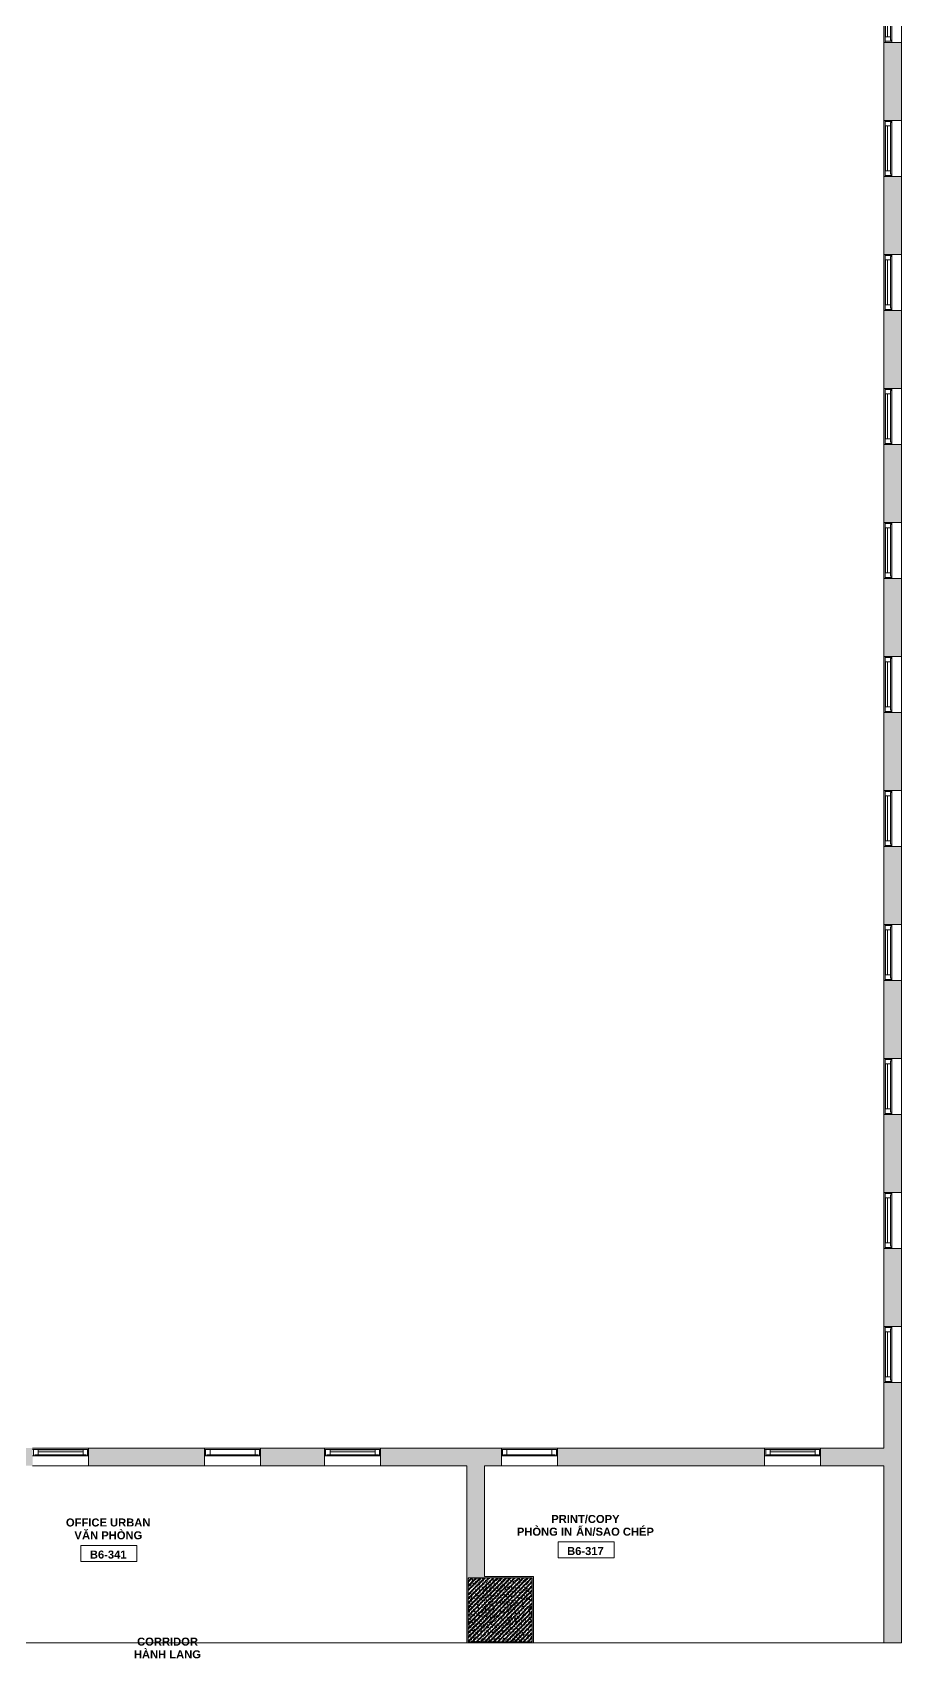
# Model space of a CAD drawing. Header units: millimetres. Extents: x -31340 to 17660, y 19597 to 75297.
# Drawn here: x -16035 to -5175, y 33338 to 53661 of the extents above; entities that cross this region are included whole.
import ezdxf

# ---------------------------------------------------------------- set-up
doc = ezdxf.new("R2010")
doc.units = ezdxf.units.MM
doc.linetypes.add('Dash', pattern=[6.35, 3.175, -3.175])
for name, color, linetype, lineweight in [('A-AREA-IDEN', 2, 'Continuous', 9), ('A-FLOR', 192, 'Continuous', 5), ('A-GLAZ', 151, 'Continuous', 5), ('A-GLAZ-HDLN', 1, 'Dash', 5), ('A-WALL', 113, 'Continuous', 5), ('A-WALL-PATT', 111, 'Continuous', 5), ('S-COLS', 52, 'Continuous', 5)]:
    doc.layers.add(name, color=color, linetype=linetype, lineweight=lineweight)
doc.styles.add('Arial_B', font='arialbd.ttf', dxfattribs={"height": 100})
doc.styles.add('Arial_B_1', font='arialbd.ttf', dxfattribs={"height": 100})

# ---------------------------------------------------------------- blocks, each defined once
blk = doc.blocks.new('VGU_CLUSTER_W1A - W2A - W3A - W4 - W5C - W6 - VGU_CLUSTER_W1A-8565238-3rd Traffic Floor Plan - Pedestrian')
at = {"layer": 'A-GLAZ', "lineweight": 9}
for p, q in [((-350, -12), (-337, -12)), ((-337, -95), (-350, -95)), ((-337, -12), (-322, -12)), ((-337, -95), (-337, -12)), ((-337, -12), (-337, -95)), ((-281, -95), (-337, -95)), ((-322, -12), (-322, -28)), ((-322, -28), (-281, -28)), ((-281, -28), (-281, -95)), ((-281, -88), (-281, -63)), ((-281, -63), (281, -63)), ((281, -88), (-281, -88)), ((281, -28), (322, -28)), ((281, -95), (281, -28)), ((281, -63), (281, -88)), ((337, -95), (281, -95)), ((322, -12), (337, -12)), ((322, -28), (322, -12)), ((337, -12), (337, -95)), ((337, -12), (350, -12)), ((337, -95), (337, -12)), ((350, -95), (337, -95))]:
    blk.add_line(p, q, dxfattribs=at)
at = {"layer": 'A-GLAZ'}
for p, q in [((-322, -12), (322, -12)), ((-281, -28), (281, -28)), ((281, -95), (-281, -95))]:
    blk.add_line(p, q, dxfattribs=at)
at = {"layer": 'A-GLAZ-HDLN'}
for p in [(-13, -12), (13, -12)]:
    blk.add_line(p, (0, -12), dxfattribs=at)
blk = doc.blocks.new('VGU_CLUSTER_W1C - W2C - VGU_CLUSTER_W1C-8570440-3rd Traffic Floor Plan - Pedestrian')
at = {"layer": 'A-GLAZ', "lineweight": 9}
for p, q in [((-350, -12), (-337, -12)), ((-337, -95), (-350, -95)), ((-337, -12), (-322, -12)), ((-337, -95), (-337, -12)), ((-337, -12), (-337, -95)), ((-281, -95), (-337, -95)), ((-322, -12), (-322, -28)), ((-322, -28), (-281, -28)), ((-311, -21), (-251, -21)), ((-311, -28), (-311, -21)), ((-281, -28), (-311, -28)), ((-251, -21), (-251, -28)), ((251, -21), (311, -21)), ((251, -28), (251, -21)), ((281, -28), (322, -28)), ((311, -28), (281, -28)), ((337, -95), (281, -95)), ((311, -21), (311, -28)), ((322, -12), (337, -12)), ((322, -28), (322, -12)), ((337, -12), (337, -95)), ((337, -12), (350, -12)), ((337, -95), (337, -12)), ((350, -95), (337, -95))]:
    blk.add_line(p, q, dxfattribs=at)
at = {"layer": 'A-GLAZ'}
for p, q in [((-322, -12), (322, -12)), ((-281, -28), (281, -28)), ((-281, -28), (-281, -95)), ((281, -95), (-281, -95)), ((-251, -21), (251, -21)), ((281, -28), (281, -95))]:
    blk.add_line(p, q, dxfattribs=at)
blk = doc.blocks.new('Room Tag - Room Tag-8377849-3rd Traffic Floor Plan - Pedestrian')
at = {"layer": 'A-AREA-IDEN'}
for p, q in [((-7, -0.80625), (-7, -4.80625)), ((-7, -0.80625), (7, -0.80625)), ((7, -0.80625), (7, -4.80625)), ((-7, -4.80625), (7, -4.80625))]:
    blk.add_line(p, q, dxfattribs=at)

msp = doc.modelspace()

# ---------------------------------------------------------------- hatches: boundary and pattern name
at = {"layer": 'A-WALL-PATT'}
h = msp.add_hatch(color=256, dxfattribs=at)
h.paths.add_polyline_path([(-5175, 35747), (-5175, 36788), (-5395, 36788), (-5395, 35747)])
h.paths.add_polyline_path([(-5175, 37488), (-5175, 38463), (-5395, 38463), (-5395, 37488)])
h.paths.add_polyline_path([(-5175, 39163), (-5175, 40138), (-5395, 40138), (-5395, 39163)])
h.paths.add_polyline_path([(-5175, 40838), (-5175, 41813), (-5395, 41813), (-5395, 40838)])
h.paths.add_polyline_path([(-5175, 42513), (-5175, 43488), (-5395, 43488), (-5395, 42513)])
h.paths.add_polyline_path([(-5395, 44188), (-5175, 44188), (-5175, 45163), (-5395, 45163), (-5395, 44417)])
h.paths.add_polyline_path([(-5395, 45863), (-5175, 45863), (-5175, 46838), (-5395, 46838), (-5395, 46762)])
h.paths.add_polyline_path([(-5395, 47538), (-5175, 47538), (-5175, 48513), (-5395, 48513), (-5395, 47935)])
h.paths.add_polyline_path([(-5395, 49213), (-5175, 49213), (-5175, 50188), (-5395, 50188)])
h.paths.add_polyline_path([(-5175, 50888), (-5175, 51863), (-5395, 51863), (-5395, 50888)])
h.paths.add_polyline_path([(-5175, 52563), (-5175, 53538), (-5395, 53538), (-5395, 52563)])
h.paths.add_polyline_path([(-5175, 54238), (-5175, 55623), (-5395, 55623), (-5395, 54238)])
h.paths.add_polyline_path([(-5175, 56323), (-5175, 57623), (-5395, 57623), (-5395, 56323)])
h.paths.add_polyline_path([(-5395, 58323), (-5175, 58323), (-5175, 62182), (-5395, 62182), (-5395, 58490)])
h = msp.add_hatch(color=256, dxfattribs=at)
h.paths.add_polyline_path([(-5661, 35747), (-5395, 35747), (-5395, 35967), (-6185, 35967), (-6185, 35747)])
h.paths.add_polyline_path([(-21905, 35747), (-21385, 35747), (-21385, 35967), (-24090, 35967), (-24090, 35747), (-22990, 35747)])
h.paths.add_polyline_path([(-6885, 35747), (-6885, 35967), (-9475, 35967), (-9475, 35747), (-7974, 35747)])
h.paths.add_polyline_path([(-10175, 35747), (-10175, 35967), (-11685, 35967), (-11685, 35747), (-10286, 35747)])
h.paths.add_polyline_path([(-20685, 35747), (-19835, 35747), (-19835, 35967), (-20685, 35967)])
h.paths.add_polyline_path([(-12599, 35747), (-12385, 35747), (-12385, 35967), (-13185, 35967), (-13185, 35747)])
h.paths.add_polyline_path([(-18135, 35747), (-17035, 35747), (-17035, 35967), (-18135, 35967)])
h.paths.add_polyline_path([(-19135, 35747), (-18835, 35747), (-18835, 35967), (-19135, 35967)])
h.paths.add_polyline_path([(-16335, 35747), (-16035, 35747), (-16035, 35967), (-16335, 35967)])
h.paths.add_polyline_path([(-15335, 35747), (-13885, 35747), (-13885, 35967), (-15335, 35967)])
for points in [[(-10605, 34362), (-10385, 34362), (-10385, 35747), (-10605, 35747), (-10605, 35035)], [(-5395, 33532), (-5175, 33532), (-5175, 35747), (-5395, 35747), (-5395, 35035)], [(-10605, 34347), (-9775, 34347), (-9775, 34362), (-10605, 34362)], [(-10590, 33532), (-10590, 34347), (-10605, 34347), (-10605, 33532)], [(-9775, 33532), (-9775, 34347), (-9790, 34347), (-9790, 33532)], [(-10286, 33532), (-9790, 33532), (-9790, 33547), (-10590, 33547), (-10590, 33532)]]:
    msp.add_hatch(color=256, dxfattribs=at).paths.add_polyline_path(points)
at = {"layer": 'S-COLS'}
h = msp.add_hatch(dxfattribs=at)
h.set_pattern_fill('FP_1', color=256, style=0, pattern_type=2)
h.set_pattern_definition([(50, (0, 0), (63.7639, -5.57885), [6.668, -73.343]), (355, (0, 0), (-12.33488, 66.86951), [5.334, -58.674]), (100.451, (5.314, -0.465), (51.43036, 61.29098), [5.667, -62.332]), (46.184, (0, 17.78), (94.87722, -14.71484), [10.001, -110.014]), (96.636, (7.91, 16.55), (83.09115, 86.5993), [8.5, -93.497]), (351.184, (0, 17.78), (83.09204, 86.59928), [8.001, -88.011]), (21, (8.89, 13.335), (53.06449, -35.79273), [6.667, -73.342]), (326, (8.89, 13.335), (21.63066, 64.46546), [5.334, -58.674]), (71.451, (13.31, 10.35), (74.69646, 28.67237), [5.667, -62.332]), (37.5, (0, 0), (1.080413, 29.594271), [1.676, -56.286, 1.676, -57.887, -58.896]), (37.5, (0, 0), (1.080413, 29.594271), [-117.526, 1.676, -57.22]), (7.5, (0, 0), (23.386368, 35.063507), [1.676, -32.283, 1.676, -54.953, -22.447]), (7.5, (0, 0), (23.386368, 35.063507), [-90.589, 1.676, -20.771]), (327.5, (-19.825, 0), (47.456567, -2.005468), [1.676, -20.549, 1.676, -67.666, -92.011]), (327.5, (-19.825, 0), (47.456567, -2.005468), [-91.567, 1.676, -90.335]), (317.5, (-28.715, 0), (51.844948, 8.89904), [1.676, -27.216, 1.676, -44.374, -65.342]), (317.5, (-28.715, 0), (51.844948, 8.89904), [-74.943, 1.676, -63.665]), (45, (0, 0), (-26.71591, 26.71591), []), (45, (0, 10.89), (-26.71591, 26.71591), [])])
h.paths.add_polyline_path([(-10286, 33547), (-9790, 33547), (-9790, 34347), (-10590, 34347), (-10590, 33547)])

# ---------------------------------------------------------------- linework, layer by layer
at = {"layer": 'A-FLOR'}
for p, q in [((-10605, 33532), (-16475, 33532)), ((-5395, 33532), (-9775, 33532))]:
    msp.add_line(p, q, dxfattribs=at)
at = {"layer": 'A-WALL'}
for p, q in [((-5395, 53538), (-5395, 54238)), ((-5175, 54238), (-5175, 53538)), ((-5395, 51863), (-5395, 52563)), ((-5175, 52563), (-5175, 51863)), ((-5395, 50188), (-5395, 50888)), ((-5175, 50888), (-5175, 50188)), ((-5395, 48513), (-5395, 49213)), ((-5175, 49213), (-5175, 48513)), ((-5395, 46838), (-5395, 47538)), ((-5175, 47538), (-5175, 46838)), ((-5395, 45163), (-5395, 45863)), ((-5175, 45863), (-5175, 45163)), ((-5395, 43488), (-5395, 44188)), ((-5175, 44188), (-5175, 43488)), ((-5395, 41813), (-5395, 42513)), ((-5175, 42513), (-5175, 41813)), ((-5395, 40138), (-5395, 40838)), ((-5175, 40838), (-5175, 40138)), ((-5395, 38463), (-5395, 39163)), ((-5175, 39163), (-5175, 38463)), ((-5395, 36788), (-5395, 37488)), ((-5175, 37488), (-5175, 36788)), ((-16035, 35967), (-15335, 35967)), ((-13885, 35967), (-13185, 35967)), ((-12385, 35967), (-11685, 35967)), ((-10175, 35967), (-9475, 35967)), ((-6885, 35967), (-6185, 35967)), ((-15335, 35747), (-16035, 35747)), ((-13185, 35747), (-13885, 35747)), ((-11685, 35747), (-12385, 35747)), ((-9475, 35747), (-10175, 35747)), ((-6185, 35747), (-6885, 35747))]:
    msp.add_line(p, q, dxfattribs=at)
at = {"layer": 'A-WALL', "lineweight": 15}
for p, q in [((-5395, 53538), (-5395, 52563)), ((-5175, 53538), (-5395, 53538)), ((-5175, 52563), (-5175, 53538)), ((-5395, 52563), (-5175, 52563)), ((-5395, 51863), (-5395, 50888)), ((-5175, 51863), (-5395, 51863)), ((-5175, 50888), (-5175, 51863)), ((-5395, 50888), (-5175, 50888)), ((-5395, 50188), (-5395, 49213)), ((-5175, 50188), (-5395, 50188)), ((-5175, 49213), (-5175, 50188)), ((-5395, 49213), (-5175, 49213)), ((-5395, 48513), (-5395, 47538)), ((-5175, 48513), (-5395, 48513)), ((-5175, 47538), (-5175, 48513)), ((-5395, 47538), (-5175, 47538)), ((-5395, 46838), (-5395, 45863)), ((-5175, 46838), (-5395, 46838)), ((-5175, 45863), (-5175, 46838)), ((-5395, 45863), (-5175, 45863)), ((-5395, 45163), (-5395, 44188)), ((-5175, 45163), (-5395, 45163)), ((-5175, 44188), (-5175, 45163)), ((-5395, 44188), (-5175, 44188)), ((-5395, 43488), (-5395, 42513)), ((-5175, 43488), (-5395, 43488)), ((-5175, 42513), (-5175, 43488)), ((-5395, 42513), (-5175, 42513)), ((-5395, 41813), (-5395, 40838)), ((-5175, 41813), (-5395, 41813)), ((-5175, 40838), (-5175, 41813)), ((-5395, 40838), (-5175, 40838)), ((-5395, 40138), (-5395, 39163)), ((-5175, 40138), (-5395, 40138)), ((-5175, 39163), (-5175, 40138)), ((-5395, 39163), (-5175, 39163)), ((-5395, 38463), (-5395, 37488)), ((-5175, 38463), (-5395, 38463)), ((-5175, 37488), (-5175, 38463)), ((-5395, 37488), (-5175, 37488)), ((-5395, 36788), (-5395, 35967)), ((-5175, 36788), (-5395, 36788)), ((-5175, 33532), (-5175, 36788)), ((-13885, 35967), (-15335, 35967)), ((-15335, 35967), (-15335, 35747)), ((-13885, 35747), (-13885, 35967)), ((-12385, 35967), (-13185, 35967)), ((-13185, 35967), (-13185, 35747)), ((-12385, 35747), (-12385, 35967)), ((-10175, 35967), (-11685, 35967)), ((-11685, 35967), (-11685, 35747)), ((-10175, 35747), (-10175, 35967)), ((-6885, 35967), (-9475, 35967)), ((-9475, 35967), (-9475, 35747)), ((-6885, 35747), (-6885, 35967)), ((-5395, 35967), (-6185, 35967)), ((-6185, 35967), (-6185, 35747)), ((-15335, 35747), (-13885, 35747)), ((-13185, 35747), (-12385, 35747)), ((-11685, 35747), (-10605, 35747)), ((-10605, 35747), (-10605, 33532)), ((-10385, 35747), (-10175, 35747)), ((-10385, 34362), (-10385, 35747)), ((-9475, 35747), (-6885, 35747)), ((-6185, 35747), (-5395, 35747)), ((-5395, 35747), (-5395, 33532)), ((-10590, 34347), (-9790, 34347)), ((-10590, 33547), (-10590, 34347)), ((-9775, 34362), (-10385, 34362)), ((-9790, 34347), (-9790, 33547)), ((-9775, 33532), (-9775, 34362)), ((-9790, 33547), (-10590, 33547)), ((-10605, 33532), (-9775, 33532)), ((-5395, 33532), (-5175, 33532))]:
    msp.add_line(p, q, dxfattribs=at)
at = {"layer": 'S-COLS', "lineweight": 15}
for p, q in [((-9790, 34347), (-10590, 34347)), ((-10590, 34347), (-10590, 33547)), ((-9790, 33547), (-9790, 34347)), ((-10590, 33547), (-9790, 33547))]:
    msp.add_line(p, q, dxfattribs=at)

# ---------------------------------------------------------------- block references
at = {"layer": 'A-AREA-IDEN', "xscale": 49.99999999999998, "yscale": 49.99999999999998, "zscale": 49.99999999999998}
for p in [(-9115, 34835), (-15080, 34790)]:
    msp.add_blockref('Room Tag - Room Tag-8377849-3rd Traffic Floor Plan - Pedestrian', p, dxfattribs=at)
at = {"layer": 'A-GLAZ'}
for name, p, rotation in [('VGU_CLUSTER_W1A - W2A - W3A - W4 - W5C - W6 - VGU_CLUSTER_W1A-8565238-3rd Traffic Floor Plan - Pedestrian', (-5285, 53888), 269.9999999999999), ('VGU_CLUSTER_W1A - W2A - W3A - W4 - W5C - W6 - VGU_CLUSTER_W1A-8565238-3rd Traffic Floor Plan - Pedestrian', (-5285, 52213), 269.9999999999999), ('VGU_CLUSTER_W1A - W2A - W3A - W4 - W5C - W6 - VGU_CLUSTER_W1A-8565238-3rd Traffic Floor Plan - Pedestrian', (-5285, 50538), 269.9999999999999), ('VGU_CLUSTER_W1A - W2A - W3A - W4 - W5C - W6 - VGU_CLUSTER_W1A-8565238-3rd Traffic Floor Plan - Pedestrian', (-5285, 48863), 269.9999999999999), ('VGU_CLUSTER_W1A - W2A - W3A - W4 - W5C - W6 - VGU_CLUSTER_W1A-8565238-3rd Traffic Floor Plan - Pedestrian', (-5285, 47188), 269.9999999999999), ('VGU_CLUSTER_W1A - W2A - W3A - W4 - W5C - W6 - VGU_CLUSTER_W1A-8565238-3rd Traffic Floor Plan - Pedestrian', (-5285, 45513), 269.9999999999999), ('VGU_CLUSTER_W1A - W2A - W3A - W4 - W5C - W6 - VGU_CLUSTER_W1A-8565238-3rd Traffic Floor Plan - Pedestrian', (-5285, 43838), 269.9999999999999), ('VGU_CLUSTER_W1A - W2A - W3A - W4 - W5C - W6 - VGU_CLUSTER_W1A-8565238-3rd Traffic Floor Plan - Pedestrian', (-5285, 42163), 269.9999999999999), ('VGU_CLUSTER_W1A - W2A - W3A - W4 - W5C - W6 - VGU_CLUSTER_W1A-8565238-3rd Traffic Floor Plan - Pedestrian', (-5285, 40488), 269.9999999999999), ('VGU_CLUSTER_W1A - W2A - W3A - W4 - W5C - W6 - VGU_CLUSTER_W1A-8565238-3rd Traffic Floor Plan - Pedestrian', (-5285, 38813), 269.9999999999999), ('VGU_CLUSTER_W1A - W2A - W3A - W4 - W5C - W6 - VGU_CLUSTER_W1A-8565238-3rd Traffic Floor Plan - Pedestrian', (-5285, 37138), 269.9999999999999), ('VGU_CLUSTER_W1A - W2A - W3A - W4 - W5C - W6 - VGU_CLUSTER_W1A-8565238-3rd Traffic Floor Plan - Pedestrian', (-15685, 35857), 180), ('VGU_CLUSTER_W1C - W2C - VGU_CLUSTER_W1C-8570440-3rd Traffic Floor Plan - Pedestrian', (-13535, 35857), 180), ('VGU_CLUSTER_W1A - W2A - W3A - W4 - W5C - W6 - VGU_CLUSTER_W1A-8565238-3rd Traffic Floor Plan - Pedestrian', (-12035, 35857), 180), ('VGU_CLUSTER_W1C - W2C - VGU_CLUSTER_W1C-8570440-3rd Traffic Floor Plan - Pedestrian', (-9825, 35857), 180), ('VGU_CLUSTER_W1A - W2A - W3A - W4 - W5C - W6 - VGU_CLUSTER_W1A-8565238-3rd Traffic Floor Plan - Pedestrian', (-6535, 35857), 180)]:
    msp.add_blockref(name, p, dxfattribs=dict(at, rotation=rotation))

# ---------------------------------------------------------------- texts
at = {"layer": 'A-AREA-IDEN', "char_height": 100, "attachment_point": 1}
for s, insert, width, style in [('OFFICE URBAN', (-15617, 35088), 1298.73, 'Arial_B'), ('ĂN PHÒNG', (-15416, 34928), 925.95, 'Arial_B'), ('PHÒNG IN ', (-9982, 34973), 897.89, 'Arial_B'), ('PRINT/COPY', (-9552, 35132), 1054.22, 'Arial_B'), ('\\fArial|b1|i0|c254|p34|;Ấ', (-9241, 34973), 124.26, 'Arial_B_1'), ('N/SAO CHÉP', (-9138, 34973), 1074.26, 'Arial_B'), ('\\fArial|b1|i0|c0|p34|;V', (-15512, 34928), 116.24, 'Arial_B'), ('B6-341', (-15318, 34687), 565.19, 'Arial_B'), ('B6-317', (-9354, 34731), 565.19, 'Arial_B'), ('CORRIDOR', (-14728, 33599), 933.97, 'Arial_B'), ('HÀNH LANG', (-14768, 33440), 1030.17, 'Arial_B')]:
    msp.add_mtext(s, dxfattribs=dict(at, insert=insert, width=width, style=style))

doc.saveas('drawing.dxf')
